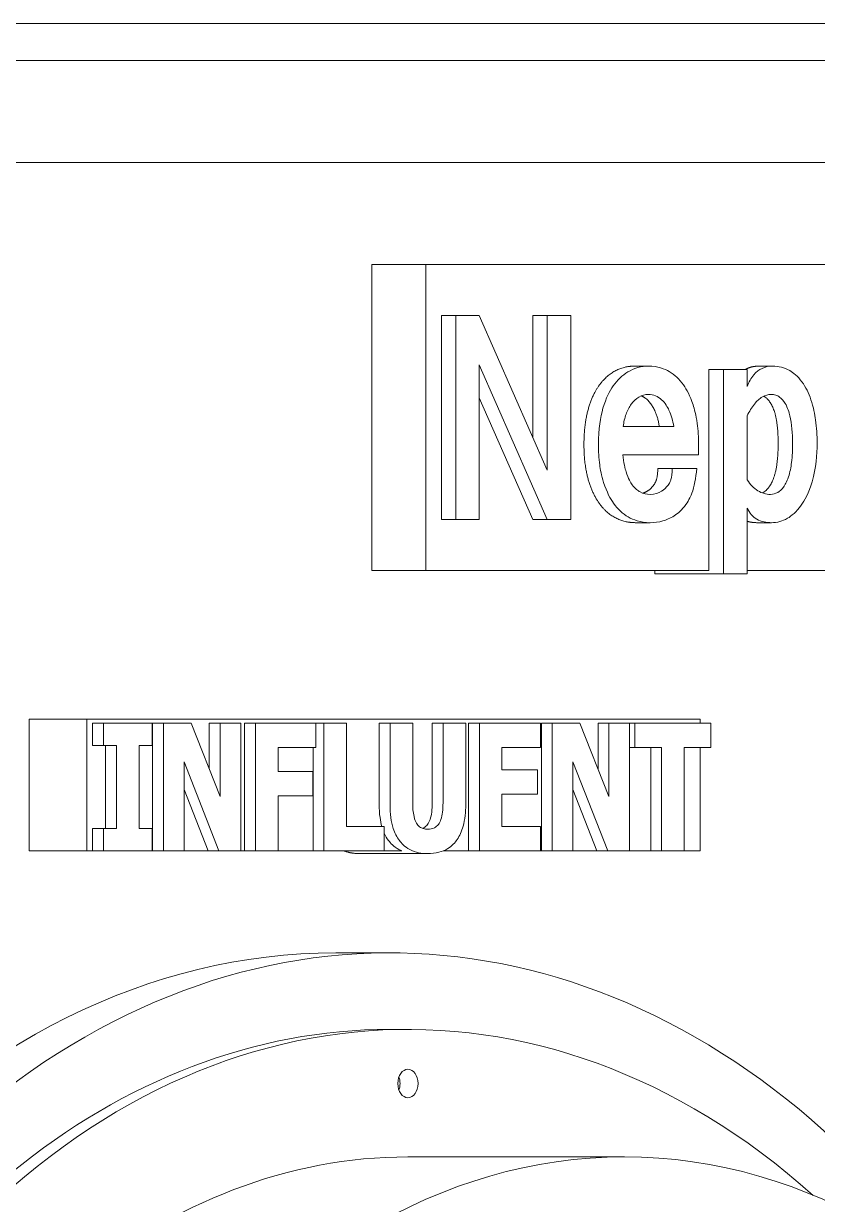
# Model space of a CAD drawing. Header units: inches. Extents: x 20 to 536, y 8 to 344.
# Drawn here: x 130.06 to 132.005, y 127.1 to 129.993 of the extents above; entities that cross this region are included whole.
import ezdxf

# ---------------------------------------------------------------- set-up
doc = ezdxf.new("R2010")
doc.units = ezdxf.units.IN
doc.header["$LTSCALE"] = 16
doc.header["$MEASUREMENT"] = 0
doc.layers.add('Visible (ANSI)', color=7, linetype='Continuous', lineweight=50)

msp = doc.modelspace()

# ---------------------------------------------------------------- linework, layer by layer
at = {"layer": 'Visible (ANSI)', "linetype": 'Continuous', "lineweight": 18}
for p, q in [((137.624066, 129.993472), (128.573099, 129.993472)), ((128.527137, 129.903472), (138.073078, 129.903472)), ((129.123758, 129.653437), (137.476457, 129.653437)), ((130.913622, 129.403437), (131.046205, 129.403437)), ((130.913622, 128.653437), (130.913622, 129.403437)), ((131.046205, 129.403437), (135.55401, 129.403437)), ((131.046205, 128.653437), (131.046205, 129.403437)), ((131.084137, 128.778437), (131.084137, 129.278437)), ((131.084137, 129.278437), (131.119492, 129.278437)), ((131.119492, 129.278437), (131.119492, 128.778437)), ((131.176748, 129.278437), (131.119492, 129.278437)), ((131.343147, 128.899389), (131.176748, 129.278437)), ((131.307791, 129.278437), (131.343147, 129.278437)), ((131.307791, 128.979926), (131.307791, 129.278437)), ((131.40076, 129.278437), (131.343147, 129.278437)), ((131.343147, 129.278437), (131.343147, 128.899389)), ((131.40076, 128.778437), (131.40076, 129.278437)), ((131.176748, 129.15698), (131.343147, 128.778437)), ((131.176748, 128.778437), (131.176748, 129.15698)), ((131.555985, 129.153943), (131.59134, 129.153943)), ((131.739408, 129.145846), (131.774763, 129.145846)), ((131.739408, 128.653437), (131.739408, 129.145846)), ((131.833092, 129.145846), (131.774763, 129.145846)), ((131.774763, 129.145846), (131.774763, 128.644834)), ((131.833092, 129.103842), (131.833092, 129.145846)), ((131.86036, 129.153943), (131.895716, 129.153943)), ((131.307791, 128.778437), (131.176748, 129.07655)), ((131.833092, 128.875097), (131.833092, 129.032486)), ((131.653248, 129.00617), (131.529433, 129.00617)), ((131.714082, 128.936838), (131.714082, 128.961636)), ((131.528717, 128.936838), (131.714082, 128.936838)), ((131.614314, 128.902931), (131.649669, 128.902931)), ((131.70943, 128.902931), (131.649669, 128.902931)), ((131.084137, 128.778437), (131.119492, 128.778437)), ((131.119492, 128.778437), (131.176748, 128.778437)), ((131.307791, 128.778437), (131.343147, 128.778437)), ((131.343147, 128.778437), (131.40076, 128.778437)), ((131.833092, 128.644834), (131.833092, 128.806271)), ((131.560279, 128.77034), (131.595634, 128.77034)), ((131.857498, 128.77034), (131.892853, 128.77034)), ((130.913622, 128.653437), (131.046205, 128.653437)), ((131.739408, 128.653437), (131.046205, 128.653437)), ((131.606825, 128.644834), (131.606825, 128.653437)), ((131.606825, 128.644834), (131.774763, 128.644834)), ((131.774763, 128.644834), (131.833092, 128.644834)), ((135.55401, 128.653437), (131.833092, 128.653437)), ((130.073958, 127.965937), (130.073958, 128.288437)), ((130.073958, 128.288437), (130.215379, 128.288437)), ((130.215379, 128.288437), (131.717981, 128.288437)), ((130.215379, 127.965937), (130.215379, 128.288437)), ((131.717981, 128.288437), (131.717981, 128.278937)), ((130.229369, 128.278937), (130.229369, 128.224403)), ((130.229369, 128.278937), (130.255885, 128.278937)), ((130.374977, 128.278937), (130.255885, 128.278937)), ((130.255885, 128.278937), (130.255885, 128.224403)), ((130.374977, 128.224403), (130.374977, 128.278937)), ((130.376358, 128.278937), (130.376358, 127.965937)), ((130.376358, 128.278937), (130.402875, 128.278937)), ((130.47103, 128.278937), (130.402875, 128.278937)), ((130.402875, 128.278937), (130.402875, 127.965937)), ((130.541696, 128.099609), (130.47103, 128.278937)), ((130.515179, 128.278937), (130.515179, 128.1669)), ((130.515179, 128.278937), (130.541696, 128.278937)), ((130.592453, 128.278937), (130.541696, 128.278937)), ((130.541696, 128.278937), (130.541696, 128.099609)), ((130.592453, 127.965937), (130.592453, 128.278937)), ((130.601905, 128.278937), (130.601905, 127.965937)), ((130.601905, 128.278937), (130.628421, 128.278937)), ((130.776569, 128.278937), (130.628421, 128.278937)), ((130.628421, 128.278937), (130.628421, 127.965937)), ((130.776569, 128.21933), (130.776569, 128.278937)), ((130.776569, 128.278937), (130.796216, 128.278937)), ((130.851816, 128.278937), (130.796216, 128.278937)), ((130.796216, 128.278937), (130.796216, 127.965937)), ((130.851816, 128.025544), (130.851816, 128.278937)), ((130.931575, 128.278937), (130.931575, 128.079064)), ((130.931575, 128.278937), (130.958092, 128.278937)), ((131.013692, 128.278937), (130.958092, 128.278937)), ((130.958092, 128.278937), (130.958092, 128.079064)), ((131.013692, 128.083629), (131.013692, 128.278937)), ((131.061428, 128.278937), (131.061428, 128.083629)), ((131.061428, 128.278937), (131.087945, 128.278937)), ((131.143545, 128.278937), (131.087945, 128.278937)), ((131.087945, 128.278937), (131.087945, 128.083629)), ((131.143545, 128.079317), (131.143545, 128.278937)), ((131.150665, 128.278937), (131.150665, 127.965937)), ((131.150665, 128.278937), (131.177182, 128.278937)), ((131.326764, 128.278937), (131.177182, 128.278937)), ((131.177182, 128.278937), (131.177182, 127.965937)), ((131.326764, 128.21933), (131.326764, 128.278937)), ((131.328862, 128.278937), (131.328862, 127.965937)), ((131.328862, 128.278937), (131.355379, 128.278937)), ((131.423534, 128.278937), (131.355379, 128.278937)), ((131.355379, 128.278937), (131.355379, 127.965937)), ((131.4942, 128.099609), (131.423534, 128.278937)), ((131.467683, 128.278937), (131.467683, 128.1669)), ((131.467683, 128.278937), (131.4942, 128.278937)), ((131.544957, 128.278937), (131.4942, 128.278937)), ((131.4942, 128.278937), (131.4942, 128.099609)), ((131.544957, 127.965937), (131.544957, 128.278937)), ((131.544957, 128.278937), (131.557968, 128.278937)), ((131.744498, 128.278937), (131.557968, 128.278937)), ((131.557968, 128.278937), (131.557968, 128.21933)), ((131.744498, 128.21933), (131.744498, 128.278937)), ((130.229369, 128.224403), (130.255885, 128.224403)), ((130.255885, 128.224403), (130.287631, 128.224403)), ((130.261115, 128.224403), (130.261115, 128.020471)), ((130.287631, 128.224403), (130.287631, 128.020471)), ((130.343231, 128.224403), (130.374977, 128.224403)), ((130.343231, 128.020471), (130.343231, 128.224403)), ((130.683663, 128.21933), (130.776569, 128.21933)), ((130.683663, 128.160231), (130.683663, 128.21933)), ((130.769699, 128.21933), (130.769699, 127.965937)), ((131.232423, 128.164289), (131.232423, 128.21933)), ((131.232423, 128.21933), (131.326764, 128.21933)), ((131.544957, 128.21933), (131.557968, 128.21933)), ((131.557968, 128.21933), (131.623433, 128.21933)), ((131.596916, 128.21933), (131.596916, 127.965937)), ((131.623433, 128.21933), (131.623433, 127.965937)), ((131.679033, 128.21933), (131.744498, 128.21933)), ((131.679033, 127.965937), (131.679033, 128.21933)), ((131.717981, 128.21933), (131.717981, 127.965937)), ((130.453632, 128.184074), (130.539005, 127.965937)), ((130.453632, 127.965937), (130.453632, 128.184074)), ((131.406136, 127.965937), (131.406136, 128.184074)), ((131.406136, 128.184074), (131.491509, 127.965937)), ((130.769215, 128.160231), (130.683663, 128.160231)), ((130.769215, 128.100624), (130.769215, 128.160231)), ((131.31941, 128.164289), (131.232423, 128.164289)), ((131.31941, 128.104682), (131.31941, 128.164289)), ((130.453632, 128.116321), (130.512489, 127.965937)), ((131.406136, 128.116321), (131.464993, 127.965937)), ((130.683663, 127.965937), (130.683663, 128.100624)), ((130.683663, 128.100624), (130.769215, 128.100624)), ((131.232423, 128.104682), (131.31941, 128.104682)), ((131.232423, 128.025544), (131.232423, 128.104682)), ((130.229369, 128.020471), (130.229369, 127.965937)), ((130.229369, 128.020471), (130.255885, 128.020471)), ((130.255885, 128.020471), (130.255885, 127.965937)), ((130.287631, 128.020471), (130.255885, 128.020471)), ((130.374977, 128.020471), (130.343231, 128.020471)), ((130.374977, 127.965937), (130.374977, 128.020471)), ((130.943825, 128.025544), (130.851816, 128.025544)), ((130.943825, 127.965937), (130.943825, 128.025544)), ((131.326764, 128.025544), (131.232423, 128.025544)), ((131.326764, 127.965937), (131.326764, 128.025544)), ((130.073958, 127.965937), (130.215379, 127.965937)), ((130.229369, 127.965937), (130.215379, 127.965937)), ((130.229369, 127.965937), (130.255885, 127.965937)), ((130.255885, 127.965937), (130.374977, 127.965937)), ((130.376358, 127.965937), (130.374977, 127.965937)), ((130.376358, 127.965937), (130.402875, 127.965937)), ((130.402875, 127.965937), (130.453632, 127.965937)), ((130.512489, 127.965937), (130.453632, 127.965937)), ((130.512489, 127.965937), (130.539005, 127.965937)), ((130.539005, 127.965937), (130.592453, 127.965937)), ((130.601905, 127.965937), (130.592453, 127.965937)), ((130.601905, 127.965937), (130.628421, 127.965937)), ((130.628421, 127.965937), (130.683663, 127.965937)), ((130.769699, 127.965937), (130.683663, 127.965937)), ((130.769699, 127.965937), (130.796216, 127.965937)), ((130.796216, 127.965937), (130.943825, 127.965937)), ((130.88288, 127.959343), (131.050818, 127.959343)), ((130.987195, 127.965937), (130.943825, 127.965937)), ((131.150665, 127.965937), (131.088347, 127.965937)), ((131.150665, 127.965937), (131.177182, 127.965937)), ((131.177182, 127.965937), (131.326764, 127.965937)), ((131.328862, 127.965937), (131.326764, 127.965937)), ((131.328862, 127.965937), (131.355379, 127.965937)), ((131.355379, 127.965937), (131.406136, 127.965937)), ((131.464993, 127.965937), (131.406136, 127.965937)), ((131.464993, 127.965937), (131.491509, 127.965937)), ((131.491509, 127.965937), (131.544957, 127.965937)), ((131.596916, 127.965937), (131.544957, 127.965937)), ((131.596916, 127.965937), (131.623433, 127.965937)), ((131.623433, 127.965937), (131.679033, 127.965937)), ((131.717981, 127.965937), (131.679033, 127.965937)), ((130.825259, 127.715937), (130.957841, 127.715937)), ((130.957841, 127.528437), (131.002035, 127.528437)), ((131.002035, 127.215937), (131.532365, 127.215937))]:
    msp.add_line(p, q, dxfattribs=at)
for centre, major_axis, start_param, end_param in [((130.957841, 124.903437), (0, 2.8125), 5.50058137, 8.94884126), ((130.825259, 124.903437), (0, 2.8125), 0, 2.66565596), ((131.002035, 124.903437), (0, -2.625), 2.57741366, 6.2757207), ((130.957841, 124.903437), (0, -2.625), 3.14159265, 6.28318531), ((130.957841, 127.395834), (0, 0.035), 4.24524287, 5.17953509), ((131.002035, 124.903437), (0, -2.3125), 3.14159265, 6.28318531)]:
    msp.add_ellipse(centre, major_axis=major_axis, ratio=0.70710678, start_param=start_param, end_param=end_param, dxfattribs=at)
for centre, major_axis in [((131.002035, 127.395834), (0, -0.035)), ((131.532365, 124.903437), (0, 2.3125))]:
    msp.add_ellipse(centre, major_axis=major_axis, ratio=0.70710678, dxfattribs=at)
for points in [[(131.433243, 128.962142), (131.433243, 129.00617), (131.450778, 129.07702), (131.483342, 129.126616), (131.529146, 129.153943), (131.555985, 129.153943)], [(131.829077, 129.145846), (131.842666, 129.153943), (131.86036, 129.153943)], [(131.560279, 128.77034), (131.532009, 128.77034), (131.485131, 128.79615), (131.451493, 128.846251), (131.433243, 128.916595), (131.433243, 128.962142)], [(131.857498, 128.77034), (131.843989, 128.77034), (131.833092, 128.773838)], [(130.88288, 127.959343), (130.862093, 127.959343), (130.845774, 127.965937)]]:
    msp.add_open_spline(points, degree=2, dxfattribs=at)
for points, degree, knots in [([(131.59134, 129.153943), (131.582498, 129.153943), (131.573704, 129.152831), (131.555607, 129.147761), (131.547636, 129.143959), (131.527266, 129.131559), (131.515239, 129.120246), (131.496562, 129.093577), (131.487149, 129.076332), (131.473597, 129.029107), (131.468598, 129.000776), (131.468598, 128.962142)], 3, [-1.49193162, -1.49193162, -1.49193162, -1.49193162, -1.29030138, -1.29030138, -1.0712515, -1.0712515, -0.64119148, -0.64119148, -0.29439022, -0.29439022, 0, 0, 0, 0]), ([(131.714082, 128.961636), (131.714082, 128.979112), (131.713067, 128.996641), (131.707828, 129.034189), (131.703752, 129.049078), (131.693606, 129.080828), (131.685104, 129.09652), (131.666997, 129.122159), (131.65535, 129.132906), (131.630773, 129.147196), (131.614278, 129.153943), (131.59134, 129.153943)], 3, [-0.953742878, -0.953742878, -0.953742878, -0.953742878, -0.864238922, -0.864238922, -0.757751945, -0.757751945, -0.52950742, -0.52950742, -0.247180323, -0.247180323, 0, 0, 0, 0]), ([(131.895716, 129.153943), (131.886887, 129.153943), (131.878014, 129.152432), (131.862146, 129.145139), (131.855334, 129.13998), (131.842507, 129.12484), (131.837209, 129.114926), (131.833092, 129.103842)], 3, [-0.275184465, -0.275184465, -0.275184465, -0.275184465, -0.180024512, -0.180024512, -0.095399098, -0.095399098, 0, 0, 0, 0]), ([(132.004501, 128.965178), (132.004501, 128.984262), (132.003367, 129.003354), (131.998876, 129.035395), (131.99569, 129.053192), (131.983951, 129.087922), (131.976656, 129.102865), (131.956677, 129.129892), (131.945622, 129.138157), (131.924129, 129.150711), (131.910054, 129.153943), (131.895716, 129.153943)], 3, [-0.558955892, -0.558955892, -0.558955892, -0.558955892, -0.427301963, -0.427301963, -0.333627639, -0.333627639, -0.250557772, -0.250557772, -0.154511048, -0.154511048, 0, 0, 0, 0]), ([(131.529433, 129.00617), (131.530732, 129.016736), (131.532972, 129.026958), (131.539725, 129.045629), (131.543988, 129.053741), (131.554913, 129.068615), (131.561048, 129.074321), (131.575254, 129.082667), (131.583188, 129.084611), (131.59134, 129.084611)], 3, [-0.311667492, -0.311667492, -0.311667492, -0.311667492, -0.237050543, -0.237050543, -0.16576507, -0.16576507, -0.087852602, -0.087852602, 0, 0, 0, 0]), ([(131.617892, 129.00617), (131.612883, 129.040077), (131.586418, 129.075877), (131.573639, 129.081185)], 2, [0, 0, 0, 1, 1.60772218, 1.60772218, 1.60772218]), ([(131.59134, 129.084611), (131.597144, 129.084611), (131.602895, 129.083633), (131.613817, 129.079256), (131.618808, 129.076045), (131.632061, 129.063762), (131.63802, 129.053365), (131.647354, 129.034046), (131.651124, 129.020545), (131.653248, 129.00617)], 3, [-0.251457438, -0.251457438, -0.251457438, -0.251457438, -0.21404187, -0.21404187, -0.178283825, -0.178283825, -0.111899249, -0.111899249, 0, 0, 0, 0]), ([(131.833092, 129.032486), (131.838337, 129.042809), (131.844331, 129.052724), (131.856919, 129.068208), (131.863349, 129.074262), (131.877392, 129.082527), (131.884618, 129.084611), (131.892137, 129.084611)], 3, [-0.260849088, -0.260849088, -0.260849088, -0.260849088, -0.163914804, -0.163914804, -0.081029131, -0.081029131, 0, 0, 0, 0]), ([(131.909028, 128.965178), (131.909028, 129.025401), (131.886452, 129.073291), (131.873874, 129.080283)], 2, [0, 0, 0, 1, 1.61761729, 1.61761729, 1.61761729]), ([(131.892137, 129.084611), (131.895787, 129.084611), (131.899419, 129.084112), (131.906355, 129.081913), (131.909594, 129.0803), (131.917936, 129.07435), (131.92242, 129.069129), (131.932745, 129.052131), (131.936187, 129.040269), (131.94278, 129.012492), (131.944383, 128.988813), (131.944383, 128.965178)], 3, [-0.343912155, -0.343912155, -0.343912155, -0.343912155, -0.317867105, -0.317867105, -0.293187958, -0.293187958, -0.251194999, -0.251194999, -0.180100274, -0.180100274, 0, 0, 0, 0]), ([(131.468598, 128.962142), (131.468598, 128.945378), (131.469526, 128.928487), (131.473258, 128.901145), (131.475922, 128.886028), (131.489073, 128.844281), (131.498562, 128.82833), (131.516182, 128.803452), (131.528317, 128.792255), (131.553671, 128.777574), (131.571023, 128.77034), (131.595634, 128.77034)], 3, [-1.15207317, -1.15207317, -1.15207317, -1.15207317, -0.93289171, -0.93289171, -0.78803686, -0.78803686, -0.5752915, -0.5752915, -0.26521632, -0.26521632, 0, 0, 0, 0]), ([(131.870422, 128.843201), (131.884368, 128.850067), (131.909028, 128.900907), (131.909028, 128.965178)], 2, [0.33949498, 0.33949498, 0.33949498, 1, 2, 2, 2]), ([(131.944383, 128.965178), (131.944383, 128.949658), (131.943734, 128.933439), (131.940421, 128.905985), (131.938099, 128.893547), (131.930376, 128.870295), (131.925747, 128.862663), (131.91788, 128.85193), (131.913289, 128.847501), (131.902432, 128.841126), (131.89647, 128.839672), (131.890348, 128.839672)], 3, [-0.302907609, -0.302907609, -0.302907609, -0.302907609, -0.236448124, -0.236448124, -0.183771951, -0.183771951, -0.126677605, -0.126677605, -0.065974246, -0.065974246, 0, 0, 0, 0]), ([(131.892853, 128.77034), (131.906405, 128.77034), (131.919513, 128.773735), (131.941503, 128.786646), (131.953875, 128.796236), (131.974, 128.824913), (131.983996, 128.84265), (132.001884, 128.904091), (132.004501, 128.937125), (132.004501, 128.965178)], 3, [-1.00371193, -1.00371193, -1.00371193, -1.00371193, -0.65582579, -0.65582579, -0.39249245, -0.39249245, -0.21376441, -0.21376441, 0, 0, 0, 0]), ([(131.595634, 128.839672), (131.587136, 128.839672), (131.578713, 128.841432), (131.565603, 128.848635), (131.558714, 128.853564), (131.547553, 128.868762), (131.541749, 128.878044), (131.534455, 128.901938), (131.529827, 128.918517), (131.528717, 128.936838)], 3, [-1.96156648, -1.96156648, -1.96156648, -1.96156648, -1.05825772, -1.05825772, -0.46701751, -0.46701751, -0.14011971, -0.14011971, 0, 0, 0, 0]), ([(131.577748, 128.84265), (131.578857, 128.843034), (131.589622, 128.847263), (131.604652, 128.861433), (131.613598, 128.880664), (131.614314, 128.902931)], 2, [0.88572489, 0.88572489, 0.88572489, 1, 2, 3, 4, 4, 4]), ([(131.595634, 128.77034), (131.606047, 128.77034), (131.616401, 128.771679), (131.634612, 128.776924), (131.644445, 128.780736), (131.662632, 128.792613), (131.673204, 128.800997), (131.690877, 128.826349), (131.695536, 128.837161), (131.703946, 128.858651), (131.707587, 128.879765), (131.70943, 128.902931)], 3, [-0.510586724, -0.510586724, -0.510586724, -0.510586724, -0.395857325, -0.395857325, -0.305816844, -0.305816844, -0.233792858, -0.233792858, -0.177640706, -0.177640706, 0, 0, 0, 0]), ([(131.649669, 128.902931), (131.649321, 128.892092), (131.648279, 128.882666), (131.645942, 128.874799), (131.644193, 128.869029), (131.634984, 128.856063), (131.629359, 128.850951), (131.616672, 128.843477), (131.607224, 128.839672), (131.595634, 128.839672)], 3, [-1.35675121, -1.35675121, -1.35675121, -1.35675121, -0.38738366, -0.38738366, -0.25082013, -0.25082013, -0.12489258, -0.12489258, 0, 0, 0, 0]), ([(131.890348, 128.839672), (131.884991, 128.839672), (131.879673, 128.840376), (131.869308, 128.843359), (131.864356, 128.845569), (131.849508, 128.854756), (131.840747, 128.863954), (131.833092, 128.875097)], 3, [-0.23235467, -0.23235467, -0.23235467, -0.23235467, -0.174633939, -0.174633939, -0.118377074, -0.118377074, 0, 0, 0, 0]), ([(131.833092, 128.806271), (131.835865, 128.800219), (131.839221, 128.794906), (131.847269, 128.785631), (131.851833, 128.781927), (131.867932, 128.772455), (131.880724, 128.77034), (131.892853, 128.77034)], 3, [-0.242357309, -0.242357309, -0.242357309, -0.242357309, -0.187522898, -0.187522898, -0.130708149, -0.130708149, 0, 0, 0, 0]), ([(130.931575, 128.079064), (130.931575, 128.068558), (130.93215, 128.057959), (130.93458, 128.040085), (130.936053, 128.032672), (130.938074, 128.025544)], 3, [-0.821877976, -0.821877976, -0.821877976, -0.821877976, -0.654433498, -0.654433498, -0.531830613, -0.531830613, -0.531830613, -0.531830613]), ([(130.958092, 128.079064), (130.958092, 128.068558), (130.958666, 128.057959), (130.961322, 128.038426), (130.963238, 128.029423), (130.969653, 128.009629), (130.97462, 127.999693), (130.985734, 127.984964), (130.993567, 127.976199), (131.020291, 127.961919), (131.035816, 127.959343), (131.050818, 127.959343)], 3, [-0.821877976, -0.821877976, -0.821877976, -0.821877976, -0.654433498, -0.654433498, -0.504909579, -0.504909579, -0.307478412, -0.307478412, -0.16166829, -0.16166829, 0, 0, 0, 0]), ([(131.050818, 128.01895), (131.047108, 128.01895), (131.043331, 128.019373), (131.036564, 128.021415), (131.033506, 128.022872), (131.027698, 128.0273), (131.025103, 128.030252), (131.020988, 128.037296), (131.018687, 128.042365), (131.014428, 128.060706), (131.013692, 128.072634), (131.013692, 128.083629)], 3, [-0.357819749, -0.357819749, -0.357819749, -0.357819749, -0.281802872, -0.281802872, -0.21609433, -0.21609433, -0.146681317, -0.146681317, -0.083787292, -0.083787292, 0, 0, 0, 0]), ([(131.061428, 128.083629), (131.061428, 128.076059), (131.061095, 128.068191), (131.059412, 128.054711), (131.058229, 128.048609), (131.054634, 128.037942), (131.052564, 128.034043), (131.047503, 128.027282), (131.044307, 128.024595), (131.039721, 128.022132), (131.038635, 128.021638), (131.037532, 128.021212)], 3, [-0.217363441, -0.217363441, -0.217363441, -0.217363441, -0.17163752, -0.17163752, -0.134758966, -0.134758966, -0.100390194, -0.100390194, -0.059831536, -0.059831536, -0.047587311, -0.047587311, -0.047587311, -0.047587311]), ([(131.087945, 128.083629), (131.087945, 128.076059), (131.087611, 128.068191), (131.085929, 128.054711), (131.084746, 128.048609), (131.081151, 128.037942), (131.07908, 128.034043), (131.07402, 128.027282), (131.070824, 128.024595), (131.062104, 128.019913), (131.05637, 128.01895), (131.050818, 128.01895)], 3, [-0.217363441, -0.217363441, -0.217363441, -0.217363441, -0.17163752, -0.17163752, -0.134758966, -0.134758966, -0.100390194, -0.100390194, -0.059831536, -0.059831536, 0, 0, 0, 0]), ([(131.050818, 127.959343), (131.05978, 127.959343), (131.068886, 127.96023), (131.085371, 127.964426), (131.092937, 127.967429), (131.110291, 127.97826), (131.117343, 127.986187), (131.128911, 128.003047), (131.133772, 128.014023), (131.141845, 128.043055), (131.143545, 128.06132), (131.143545, 128.079317)], 3, [-0.433604472, -0.433604472, -0.433604472, -0.433604472, -0.370673963, -0.370673963, -0.316022801, -0.316022801, -0.237534002, -0.237534002, -0.137141706, -0.137141706, 0, 0, 0, 0]), ([(130.943825, 128.009519), (130.946802, 128.002828), (130.950349, 127.996717), (130.959218, 127.984964), (130.96705, 127.976199), (130.982173, 127.968118), (130.984667, 127.966959), (130.987195, 127.965937)], 3, [-0.435549892, -0.435549892, -0.435549892, -0.435549892, -0.307478412, -0.307478412, -0.16166829, -0.16166829, -0.133487705, -0.133487705, -0.133487705, -0.133487705])]:
    msp.add_open_spline(points, degree=degree, knots=knots, dxfattribs=at)

doc.saveas('drawing.dxf')
